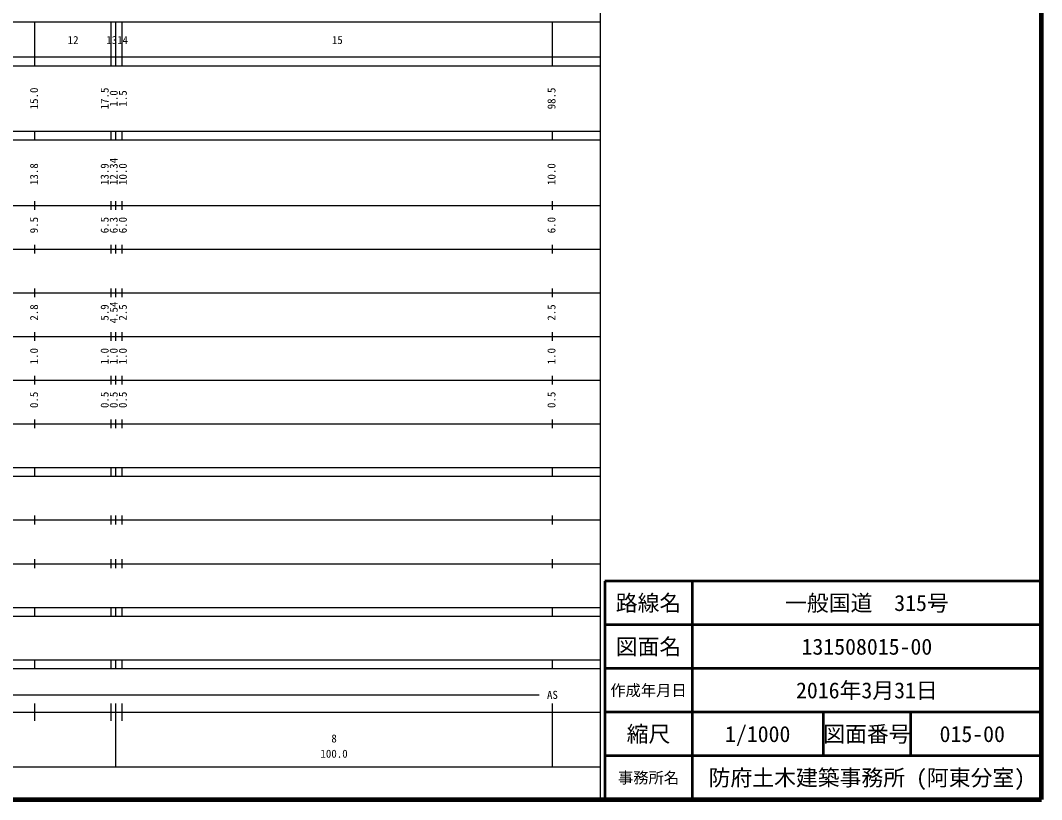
# Model space of a CAD drawing. Units: millimetres on the paper, enlarged 1000 times. Extents: x 40000 to 680000, y 20000 to 380000.
# Drawn here: x 446188 to 680000, y 20000 to 198357 of the extents above; entities that cross this region are included whole.
import ezdxf
from ezdxf.enums import TextEntityAlignment as Align

# ---------------------------------------------------------------- set-up
doc = ezdxf.new("R2010")
doc.units = ezdxf.units.MM
doc.header["$LTSCALE"] = 1000
for name, color, linetype, lineweight in [('M-TTL', 2, 'Continuous', 140), ('M-TTL-BAND', 7, 'Continuous', 25), ('M-TTL-FRAM', 2, 'Continuous', 50), ('M-TTL-LINE', 7, 'Continuous', 50)]:
    doc.layers.add(name, color=color, linetype=linetype, lineweight=lineweight)
doc.layers.add('M-TTL-TXT', color=7, linetype='Continuous')
doc.styles.add('ＭＳ ゴシック', font='')
doc.styles.get('ＭＳ ゴシック').set_extended_font_data('MS Gothic')

msp = doc.modelspace()

# ---------------------------------------------------------------- linework, layer by layer
at = {"layer": 'M-TTL'}
for p, q in [((680000, 20000), (680000, 380000)), ((40000, 20000), (680000, 20000))]:
    msp.add_line(p, q, dxfattribs=at)
at = {"layer": 'M-TTL-BAND'}
for p, q in [((579000, 20000), (579000, 370000)), ((68000, 198000), (579000, 198000)), ((449500, 188000), (449500, 198000)), ((467000, 188000), (467000, 198000)), ((468000, 188000), (468000, 198000)), ((469500, 188000), (469500, 198000)), ((568000, 188000), (568000, 198000)), ((40000, 190000), (579000, 190000)), ((40000, 188000), (579000, 188000)), ((40000, 173000), (579000, 173000)), ((40000, 171000), (579000, 171000)), ((449500, 171000), (449500, 173000)), ((467000, 171000), (467000, 173000)), ((468000, 171000), (468000, 173000)), ((469500, 171000), (469500, 173000)), ((568000, 171000), (568000, 173000)), ((449500, 155000), (449500, 157000)), ((467000, 155000), (467000, 157000)), ((468000, 155000), (468000, 157000)), ((469500, 155000), (469500, 157000)), ((568000, 155000), (568000, 157000)), ((40000, 156000), (579000, 156000)), ((46000, 146000), (579000, 146000)), ((449500, 145000), (449500, 147000)), ((467000, 145000), (467000, 147000)), ((468000, 145000), (468000, 147000)), ((469500, 145000), (469500, 147000)), ((568000, 145000), (568000, 147000)), ((52000, 136000), (579000, 136000)), ((449500, 135000), (449500, 137000)), ((467000, 135000), (467000, 137000)), ((468000, 135000), (468000, 137000)), ((469500, 135000), (469500, 137000)), ((568000, 135000), (568000, 137000)), ((449500, 125000), (449500, 127000)), ((467000, 125000), (467000, 127000)), ((468000, 125000), (468000, 127000)), ((469500, 125000), (469500, 127000)), ((568000, 125000), (568000, 127000)), ((46000, 126000), (579000, 126000)), ((449500, 115000), (449500, 117000)), ((467000, 115000), (467000, 117000)), ((468000, 115000), (468000, 117000)), ((469500, 115000), (469500, 117000)), ((568000, 115000), (568000, 117000)), ((52000, 116000), (579000, 116000)), ((46000, 106000), (579000, 106000)), ((449500, 105000), (449500, 107000)), ((467000, 105000), (467000, 107000)), ((468000, 105000), (468000, 107000)), ((469500, 105000), (469500, 107000)), ((568000, 105000), (568000, 107000)), ((40000, 96000), (579000, 96000)), ((449500, 94000), (449500, 96000)), ((467000, 94000), (467000, 96000)), ((468000, 94000), (468000, 96000)), ((469500, 94000), (469500, 96000)), ((568000, 94000), (568000, 96000)), ((40000, 94000), (579000, 94000)), ((449500, 83000), (449500, 85000)), ((467000, 83000), (467000, 85000)), ((468000, 83000), (468000, 85000)), ((469500, 83000), (469500, 85000)), ((568000, 83000), (568000, 85000)), ((49000, 84000), (579000, 84000)), ((449500, 73000), (449500, 75000)), ((467000, 73000), (467000, 75000)), ((468000, 73000), (468000, 75000)), ((469500, 73000), (469500, 75000)), ((568000, 73000), (568000, 75000)), ((40000, 74000), (579000, 74000)), ((40000, 64000), (579000, 64000)), ((449500, 62000), (449500, 64000)), ((467000, 62000), (467000, 64000)), ((468000, 62000), (468000, 64000)), ((469500, 62000), (469500, 64000)), ((568000, 62000), (568000, 64000)), ((40000, 62000), (579000, 62000)), ((40000, 52000), (579000, 52000)), ((449500, 50000), (449500, 52000)), ((467000, 50000), (467000, 52000)), ((468000, 50000), (468000, 52000)), ((469500, 50000), (469500, 52000)), ((568000, 50000), (568000, 52000)), ((40000, 50000), (579000, 50000)), ((150100, 44000), (565000, 44000)), ((40000, 40000), (579000, 40000)), ((449500, 38000), (449500, 42000)), ((467000, 38000), (467000, 42000)), ((468000, 27500), (468000, 42000)), ((469500, 38000), (469500, 42000)), ((568000, 27500), (568000, 42000)), ((68000, 27500), (579000, 27500))]:
    msp.add_line(p, q, dxfattribs=at)
at = {"layer": 'M-TTL-FRAM'}
for p, q in [((680000, 70000), (580000, 70000)), ((580000, 70000), (580000, 20000))]:
    msp.add_line(p, q, dxfattribs=at)
at = {"layer": 'M-TTL-LINE'}
for p, q in [((600000, 70000), (600000, 20000)), ((680000, 60000), (580000, 60000)), ((680000, 50000), (580000, 50000)), ((680000, 40000), (580000, 40000)), ((630000, 40000), (630000, 30000)), ((650000, 40000), (650000, 30000)), ((680000, 30000), (580000, 30000))]:
    msp.add_line(p, q, dxfattribs=at)

# ---------------------------------------------------------------- texts
at = {"layer": 'M-TTL-BAND', "style": 'ＭＳ ゴシック'}
for s, p in [('12', (458250, 192405)), ('13', (467104, 192405)), ('14', (469579, 192405)), ('15', (518750, 192405)), ('AS', (568000, 42500)), ('8', (518000, 32523)), ('100.0', (518000, 29033))]:
    msp.add_text(s, height=1833, dxfattribs=at).set_placement(p, align=Align.BOTTOM_CENTER)
for s, p in [('15.0', (450766, 180500)), ('17.5', (466930, 180500)), ('98.5', (569247, 180500)), ('1.0', (469000, 180500)), ('1.5', (471094, 180500)), ('12.34', (469000, 163782)), ('13.8', (450766, 163174)), ('13.9', (466930, 163174)), ('10.0', (471094, 163174)), ('10.0', (569247, 163174)), ('9.5', (450766, 151500)), ('6.5', (466930, 151500)), ('6.3', (469000, 151500)), ('6.0', (471094, 151500)), ('6.0', (569247, 151500)), ('4.54', (469000, 131500)), ('2.8', (450766, 131500)), ('5.9', (466930, 131500)), ('2.5', (471094, 131500)), ('2.5', (569247, 131500)), ('1.0', (450766, 121500)), ('1.0', (466930, 121500)), ('1.0', (469000, 121500)), ('1.0', (471094, 121500)), ('1.0', (569247, 121500)), ('0.5', (450766, 111500)), ('0.5', (466930, 111500)), ('0.5', (469000, 111500)), ('0.5', (471094, 111500)), ('0.5', (569247, 111500))]:
    msp.add_text(s, height=1833, rotation=90, dxfattribs=at).set_placement(p, align=Align.BOTTOM_CENTER)
at = {"layer": 'M-TTL-TXT', "style": 'ＭＳ ゴシック'}
for s, height, p in [('路線名', 3666, (590000, 65000)), ('路線名', 3666, (590000, 65000)), ('一般国道\u3000315号', 3666, (640000, 65000)), ('図面名', 3666, (590000, 55000)), ('図面名', 3666, (590000, 55000)), ('131508015-00', 3666, (640000, 55000)), ('2016年3月31日', 3666, (640000, 45000)), ('作成年月日', 2566, (590000, 45000)), ('作成年月日', 2566, (590000, 45000)), ('縮尺', 3666, (590000, 35000)), ('縮尺', 3666, (590000, 35000)), ('1/1000', 3666, (615000, 35000)), ('図面番号', 3666, (640000, 35000)), ('図面番号', 3666, (640000, 35000)), ('015-00', 3666, (664125, 35000)), ('事務所名', 2566, (590000, 25000)), ('事務所名', 2566, (590000, 25000)), ('防府土木建築事務所 (阿東分室)', 3666, (640000, 25000))]:
    msp.add_text(s, height=height, dxfattribs=at).set_placement(p, align=Align.MIDDLE_CENTER)

doc.saveas('drawing.dxf')
